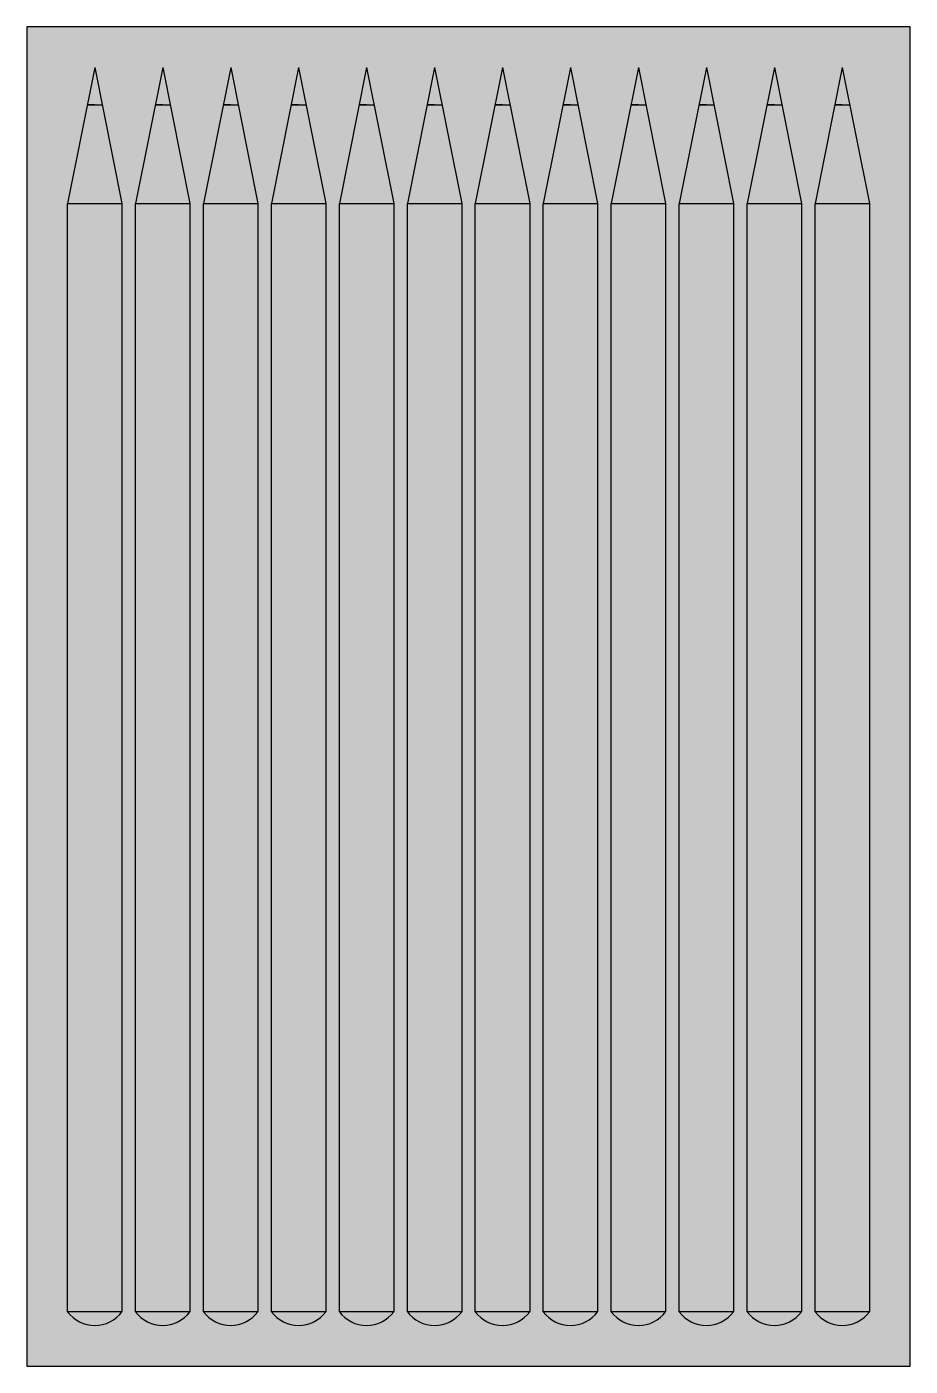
# Model space of a CAD drawing. Header units: millimetres. Extents: x 1746 to 1876, y 843 to 1040.
import ezdxf

# ---------------------------------------------------------------- set-up
doc = ezdxf.new("R2010")
doc.units = ezdxf.units.MM

msp = doc.modelspace()

# ---------------------------------------------------------------- hatches: boundary and pattern name
at = {"true_color": 0xfacd89}
h = msp.add_hatch(color=31, dxfattribs=at)
h.dxf.hatch_style = 1
h.paths.add_polyline_path([(1876.18, 1039.96), (1746.18, 1039.96), (1746.18, 842.96), (1876.18, 842.96)])
h.paths.add_polyline_path([(1840.18, 1013.96), (1840.18, 850.96, -0.5), (1832.18, 850.96), (1832.18, 1013.96), (1836.18, 1033.96)], flags=16)
h.paths.add_polyline_path([(1846.18, 1033.96), (1850.18, 1013.96), (1850.18, 850.96, -0.5), (1842.18, 850.96), (1842.18, 1013.96)], flags=16)
h.paths.add_polyline_path([(1830.18, 1013.96), (1830.18, 850.96, -0.5), (1822.18, 850.96), (1822.18, 1013.96), (1826.18, 1033.96)], flags=16)
h.paths.add_polyline_path([(1856.18, 1033.96), (1860.18, 1013.96), (1860.18, 850.96, -0.5), (1852.18, 850.96), (1852.18, 1013.96)], flags=16)
h.paths.add_polyline_path([(1820.18, 1013.96), (1820.18, 850.96, -0.5), (1812.18, 850.96), (1812.18, 1013.96), (1816.18, 1033.96)], flags=16)
h.paths.add_polyline_path([(1866.18, 1033.96), (1870.18, 1013.96), (1870.18, 850.96, -0.5), (1862.18, 850.96), (1862.18, 1013.96)], flags=16)
h.paths.add_polyline_path([(1810.18, 1013.96), (1810.18, 850.96, -0.5), (1802.18, 850.96), (1802.18, 1013.96), (1806.18, 1033.96)], flags=16)
h.paths.add_polyline_path([(1800.18, 1013.96), (1800.18, 850.96, -0.5), (1792.18, 850.96), (1792.18, 1013.96), (1796.18, 1033.96)], flags=16)
h.paths.add_polyline_path([(1790.18, 1013.96), (1790.18, 850.96, -0.5), (1782.18, 850.96), (1782.18, 1013.96), (1786.18, 1033.96)], flags=16)
h.paths.add_polyline_path([(1780.18, 1013.96), (1780.18, 850.96, -0.5), (1772.18, 850.96), (1772.18, 1013.96), (1776.18, 1033.96)], flags=16)
h.paths.add_polyline_path([(1770.18, 1013.96), (1770.18, 850.96, -0.5), (1762.18, 850.96), (1762.18, 1013.96), (1766.18, 1033.96)], flags=16)
h.paths.add_polyline_path([(1760.18, 1013.96), (1760.18, 850.96, -0.5), (1752.18, 850.96), (1752.18, 1013.96), (1756.18, 1033.96)], flags=16)
h = msp.add_hatch(color=1)
h.dxf.hatch_style = 1
h.paths.add_polyline_path([(1760.18, 1013.96), (1752.18, 1013.96), (1752.18, 850.96), (1760.18, 850.96)])
h.paths.add_polyline_path([(1756.18, 1033.96), (1755.08, 1028.46), (1757.28, 1028.46)])
h = msp.add_hatch(color=30)
h.dxf.hatch_style = 1
h.paths.add_polyline_path([(1766.18, 1033.96), (1765.08, 1028.46), (1767.28, 1028.46)])
h.paths.add_polyline_path([(1770.18, 1013.96), (1762.18, 1013.96), (1762.18, 850.96), (1770.18, 850.96)])
h = msp.add_hatch(color=2)
h.dxf.hatch_style = 1
h.paths.add_polyline_path([(1776.18, 1033.96), (1775.08, 1028.46), (1777.28, 1028.46)])
h.paths.add_polyline_path([(1780.18, 1013.96), (1772.18, 1013.96), (1772.18, 850.96), (1780.18, 850.96)])
h = msp.add_hatch(color=3)
h.dxf.hatch_style = 1
h.paths.add_polyline_path([(1786.18, 1033.96), (1785.08, 1028.46), (1787.28, 1028.46)])
h.paths.add_polyline_path([(1790.18, 1013.96), (1782.18, 1013.96), (1782.18, 850.96), (1790.18, 850.96)])
h = msp.add_hatch(color=5)
h.dxf.hatch_style = 1
h.paths.add_polyline_path([(1796.18, 1033.96), (1795.08, 1028.46), (1797.28, 1028.46)])
h.paths.add_polyline_path([(1800.18, 1013.96), (1792.18, 1013.96), (1792.18, 850.96), (1800.18, 850.96)])
h = msp.add_hatch(color=4)
h.dxf.hatch_style = 1
h.paths.add_polyline_path([(1810.18, 1013.96), (1802.18, 1013.96), (1802.18, 850.96), (1810.18, 850.96)])
h.paths.add_polyline_path([(1806.18, 1033.96), (1805.08, 1028.46), (1807.28, 1028.46)])
h = msp.add_hatch(color=6)
h.dxf.hatch_style = 1
h.paths.add_polyline_path([(1820.18, 1013.96), (1812.18, 1013.96), (1812.18, 850.96), (1820.18, 850.96)])
h.paths.add_polyline_path([(1816.18, 1033.96), (1815.08, 1028.46), (1817.28, 1028.46)])
at = {"true_color": 0xf9c7f3}
h = msp.add_hatch(color=254, dxfattribs=at)
h.dxf.hatch_style = 1
h.paths.add_polyline_path([(1856.18, 1033.96), (1855.08, 1028.46), (1857.28, 1028.46)])
h.paths.add_polyline_path([(1860.18, 1013.96), (1852.18, 1013.96), (1852.18, 850.96), (1860.18, 850.96)])
h.paths.add_polyline_path([(1826.18, 1033.96), (1825.08, 1028.46), (1827.28, 1028.46)])
h.paths.add_polyline_path([(1830.18, 1013.96), (1822.18, 1013.96), (1822.18, 850.96), (1830.18, 850.96)])
at = {"true_color": 0x9308d4}
h = msp.add_hatch(color=202, dxfattribs=at)
h.dxf.hatch_style = 1
h.paths.add_polyline_path([(1836.18, 1033.96), (1835.08, 1028.46), (1837.28, 1028.46)])
h.paths.add_polyline_path([(1840.18, 1013.96), (1832.18, 1013.96), (1832.18, 850.96), (1840.18, 850.96)])
at = {"true_color": 0xd38209}
h = msp.add_hatch(color=42, dxfattribs=at)
h.dxf.hatch_style = 1
h.paths.add_polyline_path([(1850.18, 1013.96), (1842.18, 1013.96), (1842.18, 850.96), (1850.18, 850.96)])
h.paths.add_polyline_path([(1846.18, 1033.96), (1845.08, 1028.46), (1847.28, 1028.46)])
h = msp.add_hatch(color=9)
h.dxf.hatch_style = 1
h.paths.add_polyline_path([(1860.18, 1013.96), (1852.18, 1013.96), (1852.18, 850.96), (1860.18, 850.96)])
h.paths.add_polyline_path([(1856.18, 1033.96), (1855.08, 1028.46), (1857.28, 1028.46)])
h = msp.add_hatch(color=7)
h.dxf.hatch_style = 1
h.paths.add_polyline_path([(1866.18, 1033.96), (1865.08, 1028.46), (1867.28, 1028.46)])
h.paths.add_polyline_path([(1870.18, 1013.96), (1862.18, 1013.96), (1862.18, 850.96), (1870.18, 850.96)])
at = {"true_color": 0xc3b37f}
h = msp.add_hatch(color=43, dxfattribs=at)
h.dxf.hatch_style = 1
h.paths.add_polyline_path([(1757.28, 1028.46), (1755.08, 1028.46), (1752.18, 1013.96), (1760.18, 1013.96)])
h.paths.add_polyline_path([(1767.28, 1028.46), (1765.08, 1028.46), (1762.18, 1013.96), (1770.18, 1013.96)])
h.paths.add_polyline_path([(1777.28, 1028.46), (1775.08, 1028.46), (1772.18, 1013.96), (1780.18, 1013.96)])
h.paths.add_polyline_path([(1787.28, 1028.46), (1785.08, 1028.46), (1782.18, 1013.96), (1790.18, 1013.96)])
h.paths.add_polyline_path([(1797.28, 1028.46), (1795.08, 1028.46), (1792.18, 1013.96), (1800.18, 1013.96)])
h.paths.add_polyline_path([(1807.28, 1028.46), (1805.08, 1028.46), (1802.18, 1013.96), (1810.18, 1013.96)])
h.paths.add_polyline_path([(1817.28, 1028.46), (1815.08, 1028.46), (1812.18, 1013.96), (1820.18, 1013.96)])
h.paths.add_polyline_path([(1827.28, 1028.46), (1825.08, 1028.46), (1822.18, 1013.96), (1830.18, 1013.96)])
h.paths.add_polyline_path([(1837.28, 1028.46), (1835.08, 1028.46), (1832.18, 1013.96), (1840.18, 1013.96)])
h.paths.add_polyline_path([(1847.28, 1028.46), (1845.08, 1028.46), (1842.18, 1013.96), (1850.18, 1013.96)])
h.paths.add_polyline_path([(1857.28, 1028.46), (1855.08, 1028.46), (1852.18, 1013.96), (1860.18, 1013.96)])
h.paths.add_polyline_path([(1867.28, 1028.46), (1865.08, 1028.46), (1862.18, 1013.96), (1870.18, 1013.96)])
h.paths.add_polyline_path([(1870.18, 850.96), (1862.18, 850.96, 0.5)])
h.paths.add_polyline_path([(1860.18, 850.96), (1852.18, 850.96, 0.5)])
h.paths.add_polyline_path([(1850.18, 850.96), (1842.18, 850.96, 0.5)])
h.paths.add_polyline_path([(1840.18, 850.96), (1832.18, 850.96, 0.5)])
h.paths.add_polyline_path([(1830.18, 850.96), (1822.18, 850.96, 0.5)])
h.paths.add_polyline_path([(1820.18, 850.96), (1812.18, 850.96, 0.5)])
h.paths.add_polyline_path([(1810.18, 850.96), (1802.18, 850.96, 0.5)])
h.paths.add_polyline_path([(1800.18, 850.96), (1792.18, 850.96, 0.5)])
h.paths.add_polyline_path([(1790.18, 850.96), (1782.18, 850.96, 0.5)])
h.paths.add_polyline_path([(1770.18, 850.96), (1762.18, 850.96, 0.5)])
h.paths.add_polyline_path([(1780.18, 850.96), (1772.18, 850.96, 0.5)])
h.paths.add_polyline_path([(1760.18, 850.96), (1752.18, 850.96, 0.5)])

# ---------------------------------------------------------------- linework, layer by layer
for p, q in [((1876.18, 1039.96), (1746.18, 1039.96)), ((1746.18, 1039.96), (1746.18, 842.96)), ((1876.18, 842.96), (1876.18, 1039.96)), ((1756.18, 1033.96), (1752.18, 1013.96)), ((1756.18, 1033.96), (1760.18, 1013.96)), ((1766.18, 1033.96), (1762.18, 1013.96)), ((1766.18, 1033.96), (1770.18, 1013.96)), ((1776.18, 1033.96), (1772.18, 1013.96)), ((1776.18, 1033.96), (1772.18, 1013.96)), ((1776.18, 1033.96), (1772.18, 1013.96)), ((1776.18, 1033.96), (1780.18, 1013.96)), ((1776.18, 1033.96), (1780.18, 1013.96)), ((1776.18, 1033.96), (1780.18, 1013.96)), ((1786.18, 1033.96), (1782.18, 1013.96)), ((1786.18, 1033.96), (1790.18, 1013.96)), ((1796.18, 1033.96), (1792.18, 1013.96)), ((1796.18, 1033.96), (1800.18, 1013.96)), ((1806.18, 1033.96), (1802.18, 1013.96)), ((1806.18, 1033.96), (1802.18, 1013.96)), ((1806.18, 1033.96), (1802.18, 1013.96)), ((1806.18, 1033.96), (1810.18, 1013.96)), ((1806.18, 1033.96), (1810.18, 1013.96)), ((1806.18, 1033.96), (1810.18, 1013.96)), ((1816.18, 1033.96), (1812.18, 1013.96)), ((1816.18, 1033.96), (1820.18, 1013.96)), ((1826.18, 1033.96), (1822.18, 1013.96)), ((1826.18, 1033.96), (1830.18, 1013.96)), ((1836.18, 1033.96), (1832.18, 1013.96)), ((1836.18, 1033.96), (1832.18, 1013.96)), ((1836.18, 1033.96), (1832.18, 1013.96)), ((1836.18, 1033.96), (1840.18, 1013.96)), ((1836.18, 1033.96), (1840.18, 1013.96)), ((1836.18, 1033.96), (1840.18, 1013.96)), ((1846.18, 1033.96), (1842.18, 1013.96)), ((1846.18, 1033.96), (1850.18, 1013.96)), ((1856.18, 1033.96), (1852.18, 1013.96)), ((1856.18, 1033.96), (1860.18, 1013.96)), ((1866.18, 1033.96), (1862.18, 1013.96)), ((1866.18, 1033.96), (1862.18, 1013.96)), ((1866.18, 1033.96), (1862.18, 1013.96)), ((1866.18, 1033.96), (1870.18, 1013.96)), ((1866.18, 1033.96), (1870.18, 1013.96)), ((1866.18, 1033.96), (1870.18, 1013.96)), ((1756.18, 1028.46), (1755.08, 1028.46)), ((1755.08, 1028.46), (1757.28, 1028.46)), ((1766.18, 1028.46), (1765.08, 1028.46)), ((1765.08, 1028.46), (1767.28, 1028.46)), ((1776.18, 1028.46), (1775.08, 1028.46)), ((1775.08, 1028.46), (1777.28, 1028.46)), ((1776.18, 1028.46), (1775.08, 1028.46)), ((1775.08, 1028.46), (1777.28, 1028.46)), ((1776.18, 1028.46), (1775.08, 1028.46)), ((1775.08, 1028.46), (1777.28, 1028.46)), ((1786.18, 1028.46), (1785.08, 1028.46)), ((1785.08, 1028.46), (1787.28, 1028.46)), ((1796.18, 1028.46), (1795.08, 1028.46)), ((1795.08, 1028.46), (1797.28, 1028.46)), ((1806.18, 1028.46), (1805.08, 1028.46)), ((1805.08, 1028.46), (1807.28, 1028.46)), ((1806.18, 1028.46), (1805.08, 1028.46)), ((1805.08, 1028.46), (1807.28, 1028.46)), ((1806.18, 1028.46), (1805.08, 1028.46)), ((1805.08, 1028.46), (1807.28, 1028.46)), ((1816.18, 1028.46), (1815.08, 1028.46)), ((1815.08, 1028.46), (1817.28, 1028.46)), ((1826.18, 1028.46), (1825.08, 1028.46)), ((1825.08, 1028.46), (1827.28, 1028.46)), ((1836.18, 1028.46), (1835.08, 1028.46)), ((1835.08, 1028.46), (1837.28, 1028.46)), ((1836.18, 1028.46), (1835.08, 1028.46)), ((1835.08, 1028.46), (1837.28, 1028.46)), ((1836.18, 1028.46), (1835.08, 1028.46)), ((1835.08, 1028.46), (1837.28, 1028.46)), ((1846.18, 1028.46), (1845.08, 1028.46)), ((1845.08, 1028.46), (1847.28, 1028.46)), ((1856.18, 1028.46), (1855.08, 1028.46)), ((1855.08, 1028.46), (1857.28, 1028.46)), ((1866.18, 1028.46), (1865.08, 1028.46)), ((1865.08, 1028.46), (1867.28, 1028.46)), ((1866.18, 1028.46), (1865.08, 1028.46)), ((1865.08, 1028.46), (1867.28, 1028.46)), ((1866.18, 1028.46), (1865.08, 1028.46)), ((1865.08, 1028.46), (1867.28, 1028.46)), ((1752.18, 850.96), (1752.18, 1013.96)), ((1752.18, 1013.96), (1760.18, 1013.96)), ((1760.18, 1013.96), (1760.18, 850.96)), ((1762.18, 850.96), (1762.18, 1013.96)), ((1762.18, 1013.96), (1770.18, 1013.96)), ((1770.18, 1013.96), (1770.18, 850.96)), ((1772.18, 850.96), (1772.18, 1013.96)), ((1772.18, 1013.96), (1780.18, 1013.96)), ((1772.18, 850.96), (1772.18, 1013.96)), ((1772.18, 1013.96), (1780.18, 1013.96)), ((1772.18, 850.96), (1772.18, 1013.96)), ((1772.18, 1013.96), (1780.18, 1013.96)), ((1780.18, 1013.96), (1780.18, 850.96)), ((1780.18, 1013.96), (1780.18, 850.96)), ((1780.18, 1013.96), (1780.18, 850.96)), ((1782.18, 850.96), (1782.18, 1013.96)), ((1782.18, 1013.96), (1790.18, 1013.96)), ((1790.18, 1013.96), (1790.18, 850.96)), ((1792.18, 850.96), (1792.18, 1013.96)), ((1792.18, 1013.96), (1800.18, 1013.96)), ((1800.18, 1013.96), (1800.18, 850.96)), ((1802.18, 850.96), (1802.18, 1013.96)), ((1802.18, 1013.96), (1810.18, 1013.96)), ((1802.18, 850.96), (1802.18, 1013.96)), ((1802.18, 1013.96), (1810.18, 1013.96)), ((1802.18, 850.96), (1802.18, 1013.96)), ((1802.18, 1013.96), (1810.18, 1013.96)), ((1810.18, 1013.96), (1810.18, 850.96)), ((1810.18, 1013.96), (1810.18, 850.96)), ((1810.18, 1013.96), (1810.18, 850.96)), ((1812.18, 850.96), (1812.18, 1013.96)), ((1812.18, 1013.96), (1820.18, 1013.96)), ((1820.18, 1013.96), (1820.18, 850.96)), ((1822.18, 850.96), (1822.18, 1013.96)), ((1822.18, 1013.96), (1830.18, 1013.96)), ((1830.18, 1013.96), (1830.18, 850.96)), ((1832.18, 850.96), (1832.18, 1013.96)), ((1832.18, 1013.96), (1840.18, 1013.96)), ((1832.18, 850.96), (1832.18, 1013.96)), ((1832.18, 1013.96), (1840.18, 1013.96)), ((1832.18, 850.96), (1832.18, 1013.96)), ((1832.18, 1013.96), (1840.18, 1013.96)), ((1840.18, 1013.96), (1840.18, 850.96)), ((1840.18, 1013.96), (1840.18, 850.96)), ((1840.18, 1013.96), (1840.18, 850.96)), ((1842.18, 850.96), (1842.18, 1013.96)), ((1842.18, 1013.96), (1850.18, 1013.96)), ((1850.18, 1013.96), (1850.18, 850.96)), ((1852.18, 850.96), (1852.18, 1013.96)), ((1852.18, 1013.96), (1860.18, 1013.96)), ((1860.18, 1013.96), (1860.18, 850.96)), ((1862.18, 850.96), (1862.18, 1013.96)), ((1862.18, 1013.96), (1870.18, 1013.96)), ((1862.18, 850.96), (1862.18, 1013.96)), ((1862.18, 1013.96), (1870.18, 1013.96)), ((1862.18, 850.96), (1862.18, 1013.96)), ((1862.18, 1013.96), (1870.18, 1013.96)), ((1870.18, 1013.96), (1870.18, 850.96)), ((1870.18, 1013.96), (1870.18, 850.96)), ((1870.18, 1013.96), (1870.18, 850.96)), ((1760.18, 850.96), (1752.18, 850.96)), ((1770.18, 850.96), (1762.18, 850.96)), ((1780.18, 850.96), (1772.18, 850.96)), ((1780.18, 850.96), (1772.18, 850.96)), ((1780.18, 850.96), (1772.18, 850.96)), ((1790.18, 850.96), (1782.18, 850.96)), ((1800.18, 850.96), (1792.18, 850.96)), ((1810.18, 850.96), (1802.18, 850.96)), ((1810.18, 850.96), (1802.18, 850.96)), ((1810.18, 850.96), (1802.18, 850.96)), ((1820.18, 850.96), (1812.18, 850.96)), ((1830.18, 850.96), (1822.18, 850.96)), ((1840.18, 850.96), (1832.18, 850.96)), ((1840.18, 850.96), (1832.18, 850.96)), ((1840.18, 850.96), (1832.18, 850.96)), ((1850.18, 850.96), (1842.18, 850.96)), ((1860.18, 850.96), (1852.18, 850.96)), ((1870.18, 850.96), (1862.18, 850.96)), ((1870.18, 850.96), (1862.18, 850.96)), ((1870.18, 850.96), (1862.18, 850.96)), ((1746.18, 842.96), (1876.18, 842.96))]:
    msp.add_line(p, q)
for centre in [(1756.18, 853.96), (1766.18, 853.96), (1776.18, 853.96), (1776.18, 853.96), (1776.18, 853.96), (1786.18, 853.96), (1796.18, 853.96), (1806.18, 853.96), (1806.18, 853.96), (1806.18, 853.96), (1816.18, 853.96), (1826.18, 853.96), (1836.18, 853.96), (1836.18, 853.96), (1836.18, 853.96), (1846.18, 853.96), (1856.18, 853.96), (1866.18, 853.96), (1866.18, 853.96), (1866.18, 853.96)]:
    msp.add_arc(centre, 5, 216.8699, 323.1301)

doc.saveas('drawing.dxf')
